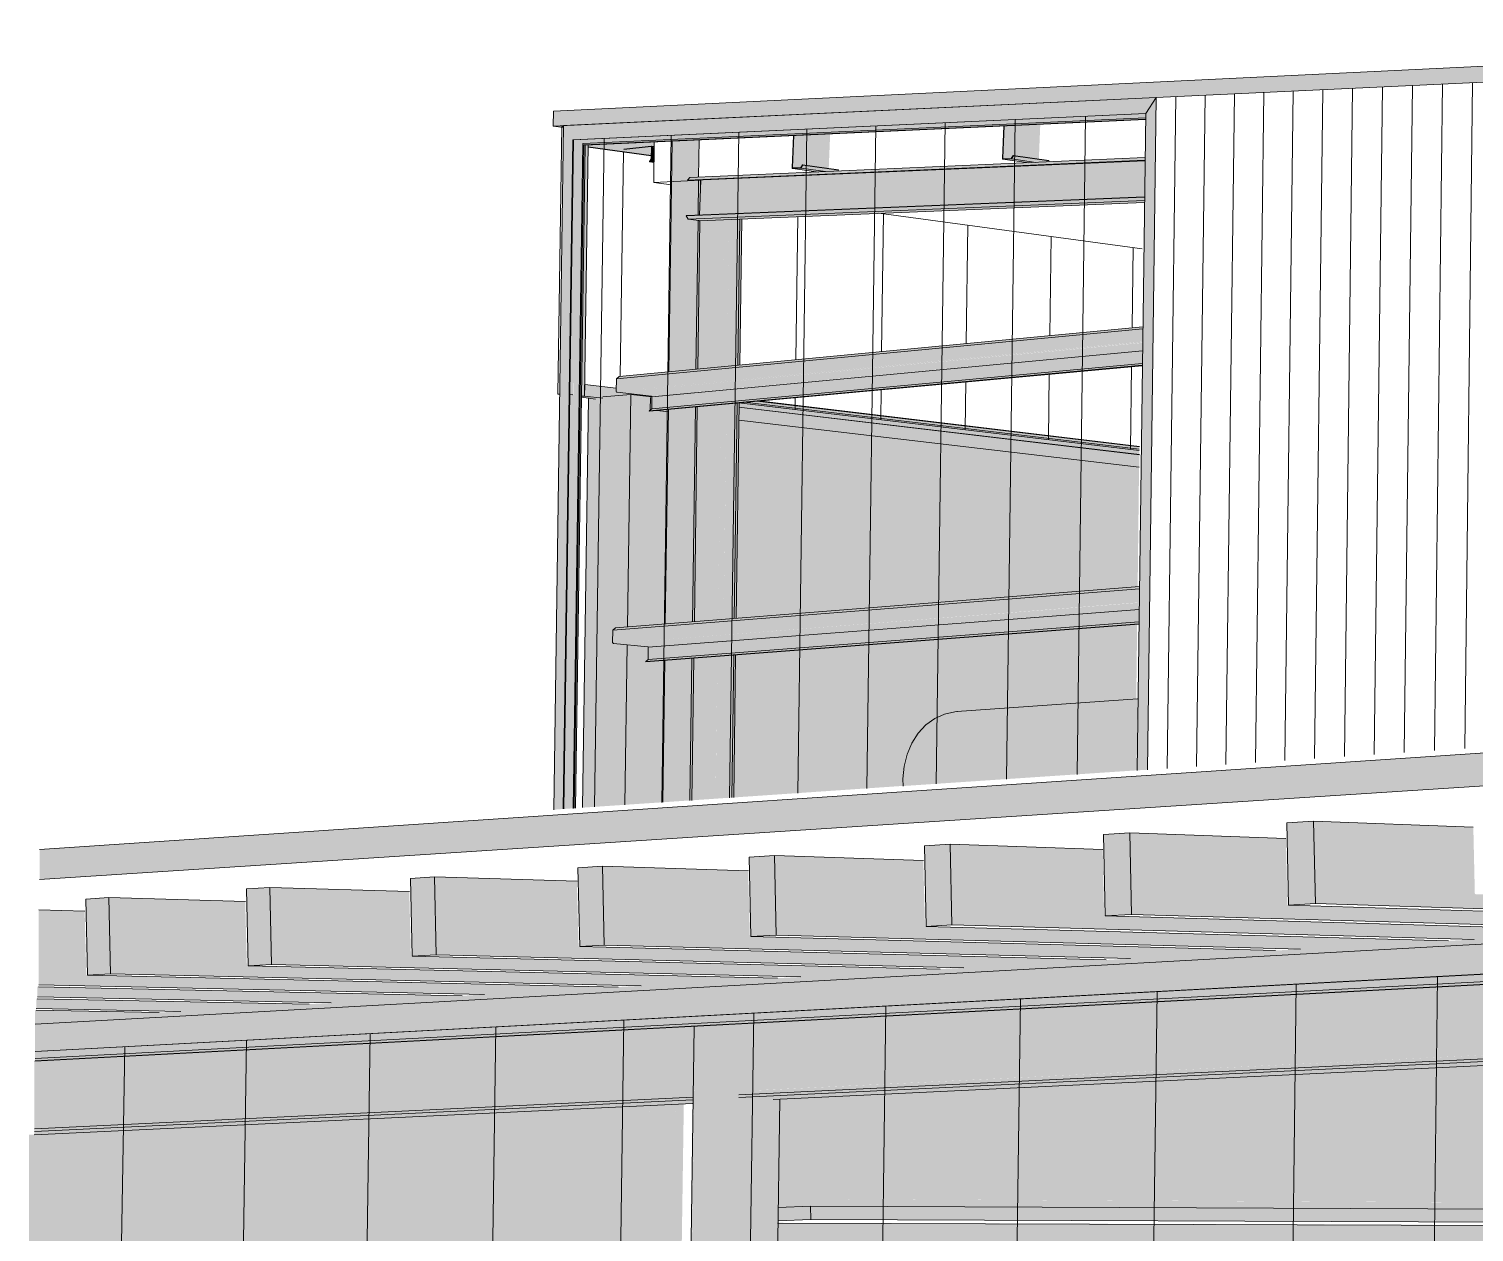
# Model space of a CAD drawing. Header units: inches. Extents: x 30764 to 92544, y -36095 to 66.
# Drawn here: x 30763.6376 to 30763.7797, y -164.9548 to -164.8364 of the extents above; entities that cross this region are included whole.
import ezdxf

# ---------------------------------------------------------------- set-up
doc = ezdxf.new("R2010")
doc.units = ezdxf.units.IN
doc.header["$MEASUREMENT"] = 0
for name, color, linetype, lineweight in [('A-CLNG', 13, 'Continuous', 13), ('A-GLAZ-CURT', 52, 'Continuous', 9), ('A-GLAZ-CWMG', 51, 'Continuous', 9), ('A-ROOF', 132, 'Continuous', 13), ('A-WALL', 113, 'Continuous', 13), ('A-WALL-PATT', 111, 'Continuous', 13), ('L-SITE-WALL', 31, 'Continuous', 13), ('M-HVAC-DUCT', 70, 'Continuous', 9), ('S-BEAM', 12, 'Continuous', 9), ('S-COLS', 52, 'Continuous', 9)]:
    doc.layers.add(name, color=color, linetype=linetype, lineweight=lineweight)

# ---------------------------------------------------------------- blocks, each defined once
blk = doc.blocks.new('FP_2-Entrance - Clinic')
at = {"layer": 'A-WALL-PATT', "lineweight": 9}
for p, q in [((30763.76993, -164.90781), (30763.77073, -164.84212)), ((30763.77288, -164.90762), (30763.77368, -164.84198)), ((30763.77585, -164.90742), (30763.77664, -164.84184)), ((30763.77882, -164.90722), (30763.7796, -164.8417)), ((30763.74956, -164.90919), (30763.75041, -164.84308)), ((30763.75244, -164.90899), (30763.75328, -164.84295)), ((30763.75533, -164.9088), (30763.75616, -164.84281)), ((30763.75823, -164.9086), (30763.75905, -164.84267)), ((30763.76114, -164.90841), (30763.76196, -164.84254)), ((30763.76406, -164.90821), (30763.76487, -164.8424)), ((30763.76699, -164.90801), (30763.7678, -164.84226))]:
    blk.add_line(p, q, dxfattribs=at)
blk = doc.blocks.new('FP_21-Entrance - Clinic')
at = {"layer": 'A-WALL-PATT', "lineweight": 9}
for p, q in [((30763.69575, -164.87061), (30763.69607, -164.8485)), ((30763.71302, -164.86896), (30763.71321, -164.85487)), ((30763.72146, -164.86815), (30763.72165, -164.8546)), ((30763.72979, -164.86735), (30763.72995, -164.85573)), ((30763.738, -164.86656), (30763.73813, -164.85684)), ((30763.7461, -164.86578), (30763.7462, -164.85794)), ((30763.73787, -164.87684), (30763.73795, -164.87036)), ((30763.74594, -164.8778), (30763.74605, -164.8696)), ((30763.72137, -164.87487), (30763.72141, -164.87191)), ((30763.72968, -164.87586), (30763.72974, -164.87113)), ((30763.71295, -164.87387), (30763.71296, -164.8727))]:
    blk.add_line(p, q, dxfattribs=at)
blk = doc.blocks.new('FP_22-Entrance - Clinic')
at = {"layer": 'A-WALL-PATT', "lineweight": 9}
for p, q in [((30763.71322, -164.91163), (30763.71412, -164.84627)), ((30763.71999, -164.91117), (30763.72088, -164.84596)), ((30763.72683, -164.91071), (30763.7277, -164.84564)), ((30763.73373, -164.91025), (30763.73459, -164.84532)), ((30763.74069, -164.90978), (30763.74153, -164.845)), ((30763.69323, -164.91297), (30763.69418, -164.84719)), ((30763.69984, -164.91253), (30763.70077, -164.84689)), ((30763.7065, -164.91208), (30763.70742, -164.84658))]:
    blk.add_line(p, q, dxfattribs=at)
blk = doc.blocks.new('FP_23-Entrance - Clinic')
at = {"layer": 'A-WALL-PATT', "lineweight": 9}
for p, q in [((30763.8178, -165.0776), (30763.81941, -164.92735)), ((30763.80307, -165.07704), (30763.80474, -164.92814)), ((30763.7744, -165.07597), (30763.77616, -164.92966)), ((30763.78861, -165.0765), (30763.79032, -164.92891)), ((30763.74671, -165.07493), (30763.74856, -164.93114)), ((30763.76044, -165.07545), (30763.76224, -164.93041)), ((30763.71997, -165.07393), (30763.72188, -164.93256)), ((30763.73323, -165.07443), (30763.73511, -164.93186)), ((30763.69411, -165.07296), (30763.6961, -164.93394)), ((30763.70693, -165.07344), (30763.70888, -164.93326)), ((30763.65689, -165.07157), (30763.65898, -164.93593)), ((30763.6691, -165.07203), (30763.67115, -164.93527)), ((30763.6815, -165.07249), (30763.68352, -164.93461)), ((30763.64489, -165.07112), (30763.647, -164.93657))]:
    blk.add_line(p, q, dxfattribs=at)

msp = doc.modelspace()

# ---------------------------------------------------------------- hatches: boundary and pattern name
at = {"layer": 'A-CLNG', "lineweight": 5}
h = msp.add_hatch(color=256, dxfattribs=at)
h.paths.add_polyline_path([(30763.63818, -164.93434), (30763.82829, -164.92383), (30763.82884, -164.92388), (30763.82884, -164.9238), (30763.82981, -164.92374), (30763.8298, -164.92317), (30763.81505, -164.92269), (30763.81503, -164.92406), (30763.81242, -164.92421), (30763.79721, -164.92375), (30763.7972, -164.92505), (30763.79464, -164.9252), (30763.77976, -164.92475), (30763.77974, -164.92602), (30763.77724, -164.92616), (30763.76268, -164.92575), (30763.76266, -164.92697), (30763.76021, -164.92711), (30763.74595, -164.92672), (30763.74593, -164.9279), (30763.74354, -164.92804), (30763.72957, -164.92767), (30763.72956, -164.92882), (30763.72947, -164.92882), (30763.72721, -164.92894), (30763.71353, -164.9286), (30763.71351, -164.92971), (30763.71121, -164.92983), (30763.69781, -164.92951), (30763.6978, -164.93058), (30763.69554, -164.9307), (30763.68241, -164.93041), (30763.6824, -164.93144), (30763.68019, -164.93156), (30763.66732, -164.93128), (30763.6673, -164.93227), (30763.66514, -164.93239), (30763.65252, -164.93213), (30763.65251, -164.9331), (30763.65038, -164.93321), (30763.63818, -164.93297), (30763.63818, -164.93418)], flags=0)
h.paths.add_polyline_path([(30763.83327, -164.92255), (30763.84353, -164.92197), (30763.83328, -164.92162), (30763.83327, -164.92247)], flags=0)
h.paths.add_polyline_path([(30763.8519, -164.9215), (30763.85639, -164.92125), (30763.85793, -164.92139), (30763.85793, -164.92074), (30763.85191, -164.92053), (30763.8519, -164.92125)], flags=0)
at = {"layer": 'A-GLAZ-CWMG', "lineweight": 5}
for points in [[(30763.6911, -164.84733), (30763.74744, -164.84473), (30763.74847, -164.84317), (30763.69018, -164.84593)], [(30763.7466, -164.90938), (30763.74762, -164.90932), (30763.74847, -164.84317), (30763.74744, -164.84473), (30763.74661, -164.90894)], [(30763.69225, -164.84782), (30763.74743, -164.84529), (30763.74743, -164.84474), (30763.69194, -164.84733), (30763.69194, -164.84734)], [(30763.6892, -164.91325), (30763.69014, -164.91318), (30763.6911, -164.84733), (30763.69018, -164.84593), (30763.68926, -164.90892)], [(30763.69215, -164.84784), (30763.74743, -164.8453), (30763.74743, -164.84516), (30763.69206, -164.84771)], [(30763.69014, -164.91318), (30763.6902, -164.91318), (30763.69115, -164.84734), (30763.6911, -164.84733), (30763.69021, -164.90892)], [(30763.6902, -164.91318), (30763.69131, -164.9131), (30763.69225, -164.84782), (30763.69192, -164.84731), (30763.69134, -164.84734), (30763.69115, -164.86056), (30763.69112, -164.87243), (30763.69093, -164.87241), (30763.69079, -164.87243), (30763.69026, -164.90892)], [(30763.69112, -164.91312), (30763.6912, -164.91311), (30763.69215, -164.84784), (30763.69206, -164.84771), (30763.69113, -164.91247)], [(30763.6912, -164.91311), (30763.69136, -164.9131), (30763.6923, -164.84786), (30763.69215, -164.84784), (30763.69126, -164.90892)], [(30763.69211, -164.87256), (30763.69247, -164.84785), (30763.69238, -164.84786), (30763.69202, -164.87255)], [(30763.69878, -164.84887), (30763.69877, -164.84877), (30763.69249, -164.84791), (30763.69251, -164.848), (30763.69878, -164.84887)], [(30763.69878, -164.84891), (30763.69878, -164.84888), (30763.69878, -164.84891)], [(30763.69333, -164.87284), (30763.69403, -164.87277), (30763.69214, -164.87257), (30763.69194, -164.87259), (30763.69194, -164.87267), (30763.69251, -164.87274)], [(30763.63817, -164.93773), (30763.82879, -164.92763), (30763.82883, -164.92411), (30763.82828, -164.92414), (30763.82829, -164.92686), (30763.82831, -164.92689), (30763.63817, -164.93705)], [(30763.63819, -164.93704), (30763.82821, -164.92688), (30763.82825, -164.92383), (30763.63819, -164.93434), (30763.63819, -164.93532)], [(30763.63817, -164.938), (30763.82879, -164.92794), (30763.82879, -164.9279), (30763.63818, -164.93796)], [(30763.63818, -164.93796), (30763.82879, -164.9279), (30763.8288, -164.92763), (30763.63818, -164.93773)]]:
    msp.add_hatch(color=256, dxfattribs=at).paths.add_polyline_path(points, flags=0)
h = msp.add_hatch(color=256, dxfattribs=at)
h.paths.add_polyline_path([(30763.69223, -164.87256), (30763.69259, -164.84784), (30763.6923, -164.84786), (30763.69194, -164.87252), (30763.69214, -164.87255)], flags=0)
h.paths.add_polyline_path([(30763.6911, -164.87242), (30763.69146, -164.84733), (30763.69115, -164.84734), (30763.69079, -164.87239), (30763.6911, -164.87242)], flags=0)
h = msp.add_hatch(color=256, dxfattribs=at)
h.paths.add_polyline_path([(30763.69878, -164.84888), (30763.69877, -164.84867), (30763.6961, -164.8483), (30763.6961, -164.84824), (30763.69884, -164.84795), (30763.69908, -164.84799), (30763.69909, -164.84754), (30763.69259, -164.84786), (30763.69259, -164.84802), (30763.69878, -164.84888)], flags=0)
h.paths.add_polyline_path([(30763.69883, -164.84801), (30763.6988, -164.84795), (30763.69877, -164.84794), (30763.6988, -164.848), (30763.69882, -164.84801)], flags=0)
h = msp.add_hatch(color=256, dxfattribs=at)
h.paths.add_polyline_path([(30763.74681, -164.87804), (30763.74679, -164.87795), (30763.70742, -164.87327), (30763.70742, -164.87336), (30763.74679, -164.87804)], flags=0)
h.paths.add_polyline_path([(30763.69534, -164.87193), (30763.69534, -164.87183), (30763.69215, -164.87145), (30763.69215, -164.87155), (30763.69534, -164.87193)], flags=0)
h = msp.add_hatch(color=256, dxfattribs=at)
h.paths.add_polyline_path([(30763.74681, -164.8783), (30763.74679, -164.8779), (30763.70742, -164.87322), (30763.70742, -164.87363), (30763.74679, -164.8783)], flags=0)
h.paths.add_polyline_path([(30763.69403, -164.87277), (30763.69403, -164.87264), (30763.69688, -164.8724), (30763.69885, -164.8726), (30763.69881, -164.87256), (30763.69538, -164.87214), (30763.69534, -164.87206), (30763.69534, -164.87178), (30763.69225, -164.87141), (30763.69225, -164.87256), (30763.69251, -164.87259)], flags=0)
at = {"layer": 'A-GLAZ-CWMG'}
msp.add_hatch(color=256, dxfattribs=at).paths.add_polyline_path([(30763.69108, -164.87243), (30763.69106, -164.87242), (30763.69106, -164.87242)], flags=0)
at = {"layer": 'A-ROOF', "lineweight": 5}
for points in [[(30763.68915, -164.84598), (30763.85685, -164.83805), (30763.85686, -164.83642), (30763.68917, -164.84451)], [(30763.63862, -164.92012), (30763.96134, -164.89918), (30763.96095, -164.89868), (30763.96046, -164.89767), (30763.96014, -164.8964), (30763.96005, -164.89568), (30763.9598, -164.89569), (30763.95973, -164.89567), (30763.63862, -164.91716)]]:
    msp.add_hatch(color=256, dxfattribs=at).paths.add_polyline_path(points, flags=0)
at = {"layer": 'A-ROOF'}
h = msp.add_hatch(color=256, dxfattribs=at)
h.paths.add_polyline_path([(30764.68797, -164.945), (30764.57314, -164.90769), (30764.57316, -164.90847), (30764.57335, -164.90847), (30764.57368, -164.90857), (30764.57369, -164.90919), (30764.57558, -164.90918), (30764.5759, -164.90929), (30764.57591, -164.9099), (30764.57778, -164.90989), (30764.57809, -164.91), (30764.5781, -164.9106), (30764.57994, -164.91059), (30764.58026, -164.91069), (30764.58026, -164.91129), (30764.58208, -164.91128), (30764.58239, -164.91138), (30764.5824, -164.91197), (30764.58419, -164.91196), (30764.5845, -164.91206), (30764.58451, -164.91264), (30764.58628, -164.91264), (30764.58658, -164.91273), (30764.58659, -164.9133), (30764.58834, -164.9133), (30764.58863, -164.9134), (30764.58864, -164.91396), (30764.59037, -164.91396), (30764.59066, -164.91405), (30764.59067, -164.91461), (30764.59237, -164.9146), (30764.59266, -164.9147), (30764.59267, -164.91525), (30764.59435, -164.91524), (30764.59464, -164.91534), (30764.59465, -164.91588), (30764.59631, -164.91587), (30764.59659, -164.91597), (30764.5966, -164.9165), (30764.59824, -164.9165), (30764.59852, -164.91659), (30764.59852, -164.91711), (30764.60014, -164.91711), (30764.60042, -164.9172), (30764.60043, -164.91772), (30764.60203, -164.91772), (30764.6023, -164.91781), (30764.60231, -164.91832), (30764.60389, -164.91832), (30764.60416, -164.91841), (30764.60416, -164.91891), (30764.60572, -164.91891), (30764.60599, -164.919), (30764.606, -164.9195), (30764.60754, -164.9195), (30764.6078, -164.91958), (30764.60781, -164.92008), (30764.60933, -164.92008), (30764.60959, -164.92016), (30764.6096, -164.92065), (30764.61111, -164.92065), (30764.61136, -164.92073), (30764.61137, -164.92121), (30764.61286, -164.92122), (30764.61311, -164.9213), (30764.61312, -164.92177), (30764.61459, -164.92177), (30764.61484, -164.92185), (30764.61484, -164.92232), (30764.6163, -164.92233), (30764.61654, -164.92241), (30764.61655, -164.92287), (30764.61799, -164.92287), (30764.61823, -164.92295), (30764.61824, -164.92341), (30764.61966, -164.92341), (30764.6199, -164.92349), (30764.6199, -164.92394), (30764.62131, -164.92394), (30764.62154, -164.92402), (30764.62155, -164.92447), (30764.62294, -164.92447), (30764.62317, -164.92455), (30764.62318, -164.92499), (30764.62455, -164.92499), (30764.62478, -164.92507), (30764.62479, -164.9255), (30764.62615, -164.92551), (30764.62638, -164.92558), (30764.62638, -164.92601), (30764.62772, -164.92601), (30764.62795, -164.92609), (30764.62796, -164.92651), (30764.62928, -164.92652), (30764.62951, -164.92659), (30764.62952, -164.92701), (30764.63083, -164.92702), (30764.63105, -164.92709), (30764.63105, -164.9275), (30764.63235, -164.92751), (30764.63257, -164.92758), (30764.63258, -164.92799), (30764.63386, -164.92799), (30764.63408, -164.92806), (30764.63408, -164.92847), (30764.63535, -164.92848), (30764.63556, -164.92854), (30764.63557, -164.92895), (30764.63682, -164.92895), (30764.63704, -164.92902), (30764.63704, -164.92942), (30764.63828, -164.92942), (30764.63849, -164.92949), (30764.6385, -164.92988), (30764.63973, -164.92989), (30764.63994, -164.92996), (30764.63994, -164.93034), (30764.64115, -164.93035), (30764.64136, -164.93042), (30764.64137, -164.9308), (30764.64257, -164.9308), (30764.64277, -164.93087), (30764.64278, -164.93125), (30764.64397, -164.93126), (30764.64417, -164.93132), (30764.64417, -164.9317), (30764.64535, -164.9317), (30764.64555, -164.93177), (30764.64555, -164.93214), (30764.64672, -164.93214), (30764.64691, -164.93221), (30764.64692, -164.93257), (30764.64807, -164.93258), (30764.64827, -164.93264), (30764.64827, -164.93301), (30764.64941, -164.93301), (30764.6496, -164.93308), (30764.64961, -164.93343), (30764.65074, -164.93344), (30764.65093, -164.9335), (30764.65093, -164.93386), (30764.65205, -164.93387), (30764.65224, -164.93393), (30764.65224, -164.93428), (30764.65335, -164.93428), (30764.65353, -164.93437), (30764.65354, -164.93469), (30764.65463, -164.9347), (30764.65482, -164.93476), (30764.65483, -164.9351), (30764.65591, -164.93511), (30764.65609, -164.93517), (30764.6561, -164.93551), (30764.65717, -164.93552), (30764.65735, -164.93558), (30764.65735, -164.93591), (30764.65841, -164.93592), (30764.65859, -164.93598), (30764.6586, -164.93631), (30764.65965, -164.93632), (30764.65983, -164.93638), (30764.65983, -164.9367), (30764.66094, -164.93674), (30764.66105, -164.93677), (30764.66105, -164.93709), (30764.66212, -164.93712), (30764.66226, -164.93716), (30764.66226, -164.93748), (30764.66329, -164.93749), (30764.66345, -164.93755), (30764.66346, -164.93786), (30764.66447, -164.93787), (30764.66464, -164.93793), (30764.66464, -164.93824), (30764.66564, -164.93825), (30764.66581, -164.93831), (30764.66582, -164.93862), (30764.6668, -164.93863), (30764.66697, -164.93868), (30764.66698, -164.93899), (30764.66796, -164.939), (30764.66812, -164.93905), (30764.66813, -164.93936), (30764.6691, -164.93937), (30764.66926, -164.93942), (30764.66927, -164.93972), (30764.67023, -164.93973), (30764.67039, -164.93979), (30764.6704, -164.94009), (30764.67135, -164.94009), (30764.67151, -164.94015), (30764.67152, -164.94044), (30764.67246, -164.94045), (30764.67262, -164.9405), (30764.67262, -164.9408), (30764.67356, -164.94081), (30764.67372, -164.94086), (30764.67372, -164.94115), (30764.67465, -164.94116), (30764.6748, -164.94121), (30764.67481, -164.9415), (30764.67572, -164.94151), (30764.67588, -164.94156), (30764.67588, -164.94184), (30764.67679, -164.94185), (30764.67695, -164.9419), (30764.67695, -164.94218), (30764.67785, -164.94219), (30764.678, -164.94224), (30764.67801, -164.94252), (30764.6789, -164.94253), (30764.67905, -164.94258), (30764.67906, -164.94286), (30764.67994, -164.94287), (30764.68009, -164.94291), (30764.68009, -164.94319), (30764.68097, -164.9432), (30764.68112, -164.94325), (30764.68112, -164.94352), (30764.68199, -164.94353), (30764.68213, -164.94358), (30764.68214, -164.94385), (30764.683, -164.94385), (30764.68314, -164.9439), (30764.68315, -164.94417), (30764.684, -164.94418), (30764.68414, -164.94422), (30764.68415, -164.94449), (30764.68499, -164.9445), (30764.68514, -164.94454), (30764.68514, -164.94481), (30764.68598, -164.94482), (30764.68612, -164.94486), (30764.68612, -164.94498), (30764.68695, -164.94499)], flags=0)
h.paths.add_polyline_path([(30763.69, -164.8461), (30763.69001, -164.846), (30763.69018, -164.84596), (30763.69018, -164.84593), (30763.68917, -164.84598), (30763.68995, -164.84609)], flags=0)
msp.add_hatch(color=256, dxfattribs=at).paths.add_polyline_path([(30763.69017, -164.84612), (30763.69018, -164.84598), (30763.69, -164.84603), (30763.69001, -164.8461), (30763.69014, -164.84611)], flags=0)
at = {"layer": 'A-WALL', "lineweight": 5, "transparency": 33554573}
h = msp.add_hatch(color=256, dxfattribs=at)
h.paths.add_polyline_path([(30763.69339, -164.8728), (30763.69391, -164.87275), (30763.69194, -164.87252), (30763.69194, -164.87263), (30763.69251, -164.87269)], flags=0)
h.paths.add_polyline_path([(30763.69079, -164.87242), (30763.69098, -164.8724), (30763.69079, -164.87238)], flags=0)
h.paths.add_polyline_path([(30763.68979, -164.87237), (30763.68979, -164.87234), (30763.68962, -164.87235)], flags=0)
at = {"layer": 'L-SITE-WALL', "lineweight": 5}
msp.add_hatch(color=256, dxfattribs=at).paths.add_polyline_path([(30763.69205, -164.91305), (30763.6962, -164.91277), (30763.69643, -164.89703), (30763.69503, -164.89688), (30763.69499, -164.89679), (30763.69501, -164.89558), (30763.69527, -164.89536), (30763.69645, -164.89526), (30763.69678, -164.87239), (30763.69392, -164.87265), (30763.69391, -164.87276), (30763.69388, -164.87275), (30763.69318, -164.87282), (30763.69263, -164.87277), (30763.69211, -164.90892)], flags=0)
h = msp.add_hatch(color=256, dxfattribs=at)
h.paths.add_polyline_path([(30763.6962, -164.91277), (30763.69992, -164.91252), (30763.70012, -164.89857), (30763.69828, -164.89871), (30763.69825, -164.89867), (30763.69849, -164.89846), (30763.69849, -164.89724), (30763.69847, -164.89723), (30763.69643, -164.89703), (30763.69626, -164.90892)], flags=0)
h.paths.add_polyline_path([(30763.70689, -164.91205), (30763.72354, -164.91091), (30763.7235, -164.9102), (30763.72362, -164.90891), (30763.7239, -164.90778), (30763.72437, -164.90669), (30763.72499, -164.90572), (30763.72575, -164.9049), (30763.72663, -164.90427), (30763.72759, -164.90383), (30763.72861, -164.90361), (30763.74651, -164.90231), (30763.7466, -164.89498), (30763.70708, -164.89803), (30763.70708, -164.89871)], flags=0)
h.paths.add_polyline_path([(30763.69645, -164.89526), (30763.70017, -164.89497), (30763.70047, -164.87387), (30763.69863, -164.87404), (30763.6986, -164.874), (30763.69884, -164.87379), (30763.69884, -164.87263), (30763.69678, -164.87239), (30763.69647, -164.89434)], flags=0)
h.paths.add_polyline_path([(30763.70714, -164.89441), (30763.74665, -164.89127), (30763.7468, -164.87832), (30763.70743, -164.87365), (30763.70727, -164.88512)], flags=0)
at = {"layer": 'M-HVAC-DUCT', "lineweight": 5}
for points in [[(30763.72356, -164.91021), (30763.74656, -164.90865), (30763.74662, -164.90233), (30763.72867, -164.90362), (30763.72765, -164.90384), (30763.72668, -164.90428), (30763.72581, -164.90491), (30763.72504, -164.90573), (30763.72442, -164.90669), (30763.72396, -164.90779), (30763.72367, -164.90897)], [(30763.7236, -164.91092), (30763.74655, -164.90938), (30763.74656, -164.90865), (30763.72356, -164.91021)]]:
    msp.add_hatch(color=256, dxfattribs=at).paths.add_polyline_path(points, flags=0)
at = {"layer": 'S-BEAM', "lineweight": 5}
h = msp.add_hatch(color=256, dxfattribs=at)
h.paths.add_polyline_path([(30763.73341, -164.84925), (30763.73424, -164.84922), (30763.73442, -164.84891), (30763.73439, -164.84887), (30763.73422, -164.84916), (30763.73341, -164.84919)], flags=0)
h.paths.add_polyline_path([(30763.73335, -164.84916), (30763.73339, -164.84915), (30763.73351, -164.84596), (30763.73348, -164.84599), (30763.73345, -164.84666)], flags=0)
for points in [[(30763.7368, -164.84921), (30763.73693, -164.84921), (30763.73707, -164.8458), (30763.73352, -164.84599), (30763.73341, -164.84916), (30763.73361, -164.84919), (30763.73423, -164.84913), (30763.73441, -164.84887), (30763.73675, -164.84921)], [(30763.71611, -164.85012), (30763.71626, -164.85012), (30763.7164, -164.84675), (30763.71283, -164.84691), (30763.71273, -164.85007), (30763.71292, -164.85009), (30763.71353, -164.85004), (30763.7137, -164.84979), (30763.71608, -164.85012)], [(30763.69879, -164.8487), (30763.69882, -164.84804), (30763.69884, -164.84804), (30763.69861, -164.84802), (30763.69598, -164.84831), (30763.69878, -164.8487)], [(30763.69907, -164.84957), (30763.69907, -164.84928), (30763.69882, -164.84924), (30763.69863, -164.84951), (30763.69904, -164.84957)], [(30763.69909, -164.84807), (30763.69909, -164.84799), (30763.69881, -164.84796), (30763.69884, -164.84804), (30763.69904, -164.84806)], [(30763.69907, -164.84928), (30763.69909, -164.84807), (30763.69884, -164.84804), (30763.69882, -164.84924), (30763.69904, -164.84927)], [(30763.70238, -164.8513), (30763.74736, -164.84935), (30763.74736, -164.84909), (30763.70261, -164.85104), (30763.7025, -164.85116)], [(30763.73341, -164.84919), (30763.73355, -164.84918), (30763.73339, -164.84917), (30763.73341, -164.84919)], [(30763.73581, -164.84959), (30763.73664, -164.84956), (30763.73424, -164.84922), (30763.73341, -164.84925)], [(30763.73664, -164.84956), (30763.73789, -164.8495), (30763.73795, -164.84941), (30763.73442, -164.84891), (30763.73424, -164.84922), (30763.73628, -164.84951)], [(30763.70241, -164.85135), (30763.74736, -164.8494), (30763.74736, -164.84935), (30763.70238, -164.8513)], [(30763.70354, -164.85474), (30763.74731, -164.85294), (30763.74736, -164.8494), (30763.70368, -164.8513), (30763.70368, -164.85134)], [(30763.71272, -164.8501), (30763.71286, -164.85008), (30763.71271, -164.8501), (30763.71272, -164.8501)], [(30763.71514, -164.85049), (30763.71594, -164.85046), (30763.71353, -164.85012), (30763.71272, -164.85016), (30763.71439, -164.85039)], [(30763.71594, -164.85046), (30763.71719, -164.8504), (30763.71725, -164.85031), (30763.71371, -164.84982), (30763.71353, -164.85012), (30763.71543, -164.85039)], [(30763.71725, -164.85031), (30763.71722, -164.85028), (30763.71689, -164.85026)], [(30763.73795, -164.84941), (30763.73792, -164.84937), (30763.73759, -164.84936)], [(30763.70244, -164.85514), (30763.74731, -164.85331), (30763.74732, -164.85297), (30763.70223, -164.85482)], [(30763.70348, -164.85528), (30763.7473, -164.8535), (30763.74731, -164.85331), (30763.70244, -164.85515)], [(30763.69535, -164.87206), (30763.74714, -164.86719), (30763.74713, -164.86594), (30763.69537, -164.87085)], [(30763.69537, -164.87085), (30763.74716, -164.86594), (30763.74713, -164.86575), (30763.69563, -164.87063)], [(30763.69543, -164.87217), (30763.74714, -164.86729), (30763.74713, -164.8672), (30763.69535, -164.87206), (30763.69539, -164.87215)], [(30763.69882, -164.87257), (30763.74712, -164.86806), (30763.74713, -164.86731), (30763.69543, -164.87217), (30763.69729, -164.87239)], [(30763.69884, -164.87379), (30763.7471, -164.86933), (30763.74712, -164.8681), (30763.69886, -164.87261), (30763.69886, -164.87286)], [(30763.6986, -164.874), (30763.7471, -164.86951), (30763.7471, -164.86933), (30763.69884, -164.87379)], [(30763.69863, -164.87404), (30763.7471, -164.86956), (30763.7471, -164.86951), (30763.6986, -164.874)], [(30763.69865, -164.87261), (30763.69865, -164.87259), (30763.69859, -164.8726)], [(30763.74681, -164.8779), (30763.74679, -164.87778), (30763.70797, -164.87316), (30763.70743, -164.87322), (30763.74679, -164.8779)], [(30763.74681, -164.87779), (30763.74679, -164.87753), (30763.70921, -164.87305), (30763.70797, -164.87316), (30763.74679, -164.87778)], [(30763.74682, -164.87753), (30763.74679, -164.87749), (30763.70939, -164.87303), (30763.70921, -164.87305), (30763.74679, -164.87753)], [(30763.695, -164.89679), (30763.74681, -164.89276), (30763.74683, -164.89151), (30763.69501, -164.89558), (30763.69501, -164.89581)], [(30763.69501, -164.89558), (30763.74683, -164.89151), (30763.74683, -164.8913), (30763.69527, -164.89536)], [(30763.69508, -164.8969), (30763.74681, -164.89286), (30763.74681, -164.89276), (30763.695, -164.89679), (30763.69504, -164.89688)], [(30763.69847, -164.89723), (30763.74679, -164.8935), (30763.74681, -164.89288), (30763.69508, -164.8969), (30763.69825, -164.89721)], [(30763.69849, -164.89846), (30763.74677, -164.89476), (30763.74679, -164.89354), (30763.69851, -164.89727)], [(30763.69825, -164.89867), (30763.74677, -164.89496), (30763.74677, -164.89476), (30763.69849, -164.89846)], [(30763.69828, -164.89871), (30763.74677, -164.89501), (30763.74677, -164.89496), (30763.69825, -164.89867)], [(30763.81503, -164.92406), (30763.81505, -164.92269), (30763.77982, -164.92156), (30763.77967, -164.91498), (30763.76396, -164.91439), (30763.76414, -164.92249), (30763.81437, -164.92404)], [(30763.7972, -164.92505), (30763.79721, -164.92373), (30763.76138, -164.92264), (30763.76123, -164.91609), (30763.74588, -164.91553), (30763.74605, -164.92355), (30763.79653, -164.92504)], [(30763.77974, -164.92602), (30763.77976, -164.92475), (30763.74335, -164.92369), (30763.74321, -164.91718), (30763.7282, -164.91665), (30763.72838, -164.92458), (30763.77908, -164.92601)], [(30763.74593, -164.9279), (30763.74595, -164.92672), (30763.7085, -164.92572), (30763.70833, -164.91928), (30763.69401, -164.91882), (30763.69418, -164.92658), (30763.74551, -164.92789)], [(30763.76266, -164.92697), (30763.76268, -164.92575), (30763.72573, -164.92472), (30763.72556, -164.91824), (30763.71092, -164.91775), (30763.71109, -164.92559), (30763.76199, -164.92696)], [(30763.72956, -164.92881), (30763.72957, -164.92767), (30763.69165, -164.92671), (30763.69148, -164.9203), (30763.67747, -164.91987), (30763.67764, -164.92754), (30763.72783, -164.92877)], [(30763.71351, -164.92971), (30763.71353, -164.9286), (30763.67516, -164.92767), (30763.67499, -164.9213), (30763.66128, -164.9209), (30763.66145, -164.92848), (30763.71284, -164.92969)], [(30763.6824, -164.93144), (30763.68241, -164.93041), (30763.64322, -164.92953), (30763.64306, -164.92324), (30763.63854, -164.92312), (30763.63854, -164.9305), (30763.68172, -164.93142)], [(30763.6978, -164.93058), (30763.69781, -164.92951), (30763.65902, -164.92861), (30763.65885, -164.92228), (30763.64544, -164.9219), (30763.64561, -164.92941), (30763.69712, -164.93056)], [(30763.6673, -164.93227), (30763.66732, -164.93128), (30763.63841, -164.93066), (30763.63841, -164.93168), (30763.66662, -164.93226)], [(30763.65251, -164.9331), (30763.65252, -164.93213), (30763.63829, -164.93184), (30763.63829, -164.93282), (30763.65182, -164.93308)], [(30763.82782, -164.95214), (30763.82799, -164.93623), (30763.82576, -164.93618), (30763.71142, -164.94175), (30763.71128, -164.95154), (30763.82765, -164.95213)], [(30763.70199, -164.94296), (30763.702, -164.94221), (30763.69972, -164.94222), (30763.68801, -164.94278), (30763.70047, -164.94294)], [(30763.82782, -164.95277), (30763.82782, -164.95214), (30763.71128, -164.95154), (30763.7113, -164.95239), (30763.71448, -164.95225), (30763.82765, -164.95277)], [(30763.71126, -164.95372), (30763.71451, -164.95359), (30763.71448, -164.95225), (30763.71127, -164.95239), (30763.71127, -164.95283)], [(30763.82782, -164.95398), (30763.82783, -164.95277), (30763.71448, -164.95225), (30763.71451, -164.95359), (30763.82767, -164.95398)]]:
    msp.add_hatch(color=256, dxfattribs=at).paths.add_polyline_path(points, flags=0)
h = msp.add_hatch(color=256, dxfattribs=at)
h.paths.add_polyline_path([(30763.71272, -164.85016), (30763.71353, -164.85012), (30763.71371, -164.84982), (30763.71368, -164.84978), (30763.71351, -164.85007), (30763.71272, -164.8501)], flags=0)
h.paths.add_polyline_path([(30763.71266, -164.85006), (30763.7127, -164.85006), (30763.71282, -164.84691), (30763.71279, -164.84692), (30763.71267, -164.84993)], flags=0)
h = msp.add_hatch(color=256, dxfattribs=at)
h.paths.add_polyline_path([(30763.69863, -164.84951), (30763.69882, -164.84924), (30763.69884, -164.84804), (30763.69881, -164.84804), (30763.69879, -164.84922), (30763.69861, -164.84947)], flags=0)
h.paths.add_polyline_path([(30763.69598, -164.84831), (30763.69878, -164.848), (30763.69878, -164.84795), (30763.69598, -164.84825), (30763.69598, -164.8483)], flags=0)
h = msp.add_hatch(color=256, dxfattribs=at)
h.paths.add_polyline_path([(30763.69886, -164.87261), (30763.7005, -164.87244), (30763.7005, -164.87241), (30763.69885, -164.87259)], flags=0)
h.paths.add_polyline_path([(30763.70316, -164.87221), (30763.74712, -164.86808), (30763.74712, -164.86806), (30763.70316, -164.87219)], flags=0)
h = msp.add_hatch(color=256, dxfattribs=at)
h.paths.add_polyline_path([(30763.74682, -164.87838), (30763.7468, -164.8783), (30763.70743, -164.87364), (30763.70743, -164.87371), (30763.7468, -164.87838)], flags=0)
h.paths.add_polyline_path([(30763.69886, -164.8727), (30763.69884, -164.87261), (30763.69868, -164.8726), (30763.69871, -164.87268), (30763.69884, -164.8727)], flags=0)
h = msp.add_hatch(color=256, dxfattribs=at)
h.paths.add_polyline_path([(30763.7468, -164.87954), (30763.7468, -164.87838), (30763.70743, -164.87371), (30763.70741, -164.87491), (30763.7468, -164.87954)], flags=0)
h.paths.add_polyline_path([(30763.70047, -164.8741), (30763.70047, -164.87387), (30763.69938, -164.87397), (30763.69998, -164.87404)], flags=0)
h.paths.add_polyline_path([(30763.69872, -164.87389), (30763.69884, -164.87379), (30763.69884, -164.8727), (30763.69871, -164.87268), (30763.6987, -164.87389)], flags=0)
h = msp.add_hatch(color=256, dxfattribs=at)
h.paths.add_polyline_path([(30763.69851, -164.89727), (30763.70015, -164.89713), (30763.70015, -164.8971), (30763.6985, -164.89725)], flags=0)
h.paths.add_polyline_path([(30763.70281, -164.89694), (30763.74679, -164.89352), (30763.74679, -164.8935), (30763.70281, -164.89692)], flags=0)
at = {"layer": 'S-BEAM'}
for points in [[(30763.76149, -164.92265), (30763.76414, -164.92249), (30763.76396, -164.91439), (30763.76131, -164.91456), (30763.76148, -164.92235)], [(30763.74346, -164.9237), (30763.74605, -164.92355), (30763.74588, -164.91553), (30763.74329, -164.9157), (30763.74343, -164.92234)], [(30763.72584, -164.92473), (30763.72838, -164.92458), (30763.7282, -164.91665), (30763.72567, -164.91682), (30763.72579, -164.92234)], [(30763.69176, -164.92672), (30763.69418, -164.92658), (30763.69401, -164.91882), (30763.69159, -164.91898), (30763.69166, -164.92233)], [(30763.70861, -164.92573), (30763.71109, -164.92559), (30763.71092, -164.91775), (30763.70844, -164.91791), (30763.70854, -164.92233)], [(30763.67527, -164.92768), (30763.67764, -164.92754), (30763.67747, -164.91987), (30763.6751, -164.92002), (30763.67515, -164.92232)], [(30763.65913, -164.92862), (30763.66145, -164.92848), (30763.66128, -164.9209), (30763.65897, -164.92105), (30763.65899, -164.92231)], [(30763.64333, -164.92954), (30763.64561, -164.92941), (30763.64544, -164.9219), (30763.64317, -164.92205), (30763.64318, -164.92231)]]:
    msp.add_hatch(color=256, dxfattribs=at).paths.add_polyline_path(points, flags=0)
at = {"layer": 'S-BEAM', "lineweight": 5}
h = msp.add_hatch(color=256, dxfattribs=at)
h.paths.add_polyline_path([(30763.6381, -164.94431), (30763.7029, -164.94117), (30763.70299, -164.93457), (30763.6381, -164.93799), (30763.6381, -164.94304)], flags=0)
h.paths.add_polyline_path([(30763.70902, -164.94087), (30763.82866, -164.93507), (30763.82873, -164.92793), (30763.70911, -164.93424), (30763.70904, -164.93961)], flags=0)
h = msp.add_hatch(color=256, dxfattribs=at)
h.paths.add_polyline_path([(30763.63809, -164.94526), (30763.70287, -164.94216), (30763.7029, -164.94179), (30763.63811, -164.94491), (30763.6381, -164.9451)], flags=0)
h.paths.add_polyline_path([(30763.71079, -164.94178), (30763.82864, -164.93614), (30763.82866, -164.93574), (30763.70741, -164.94157), (30763.70959, -164.94171)], flags=0)
h = msp.add_hatch(color=256, dxfattribs=at)
h.paths.add_polyline_path([(30763.6381, -164.94465), (30763.70289, -164.94152), (30763.7029, -164.94117), (30763.6381, -164.94431), (30763.6381, -164.94464)], flags=0)
h.paths.add_polyline_path([(30763.70888, -164.94124), (30763.82866, -164.93545), (30763.82866, -164.93507), (30763.70902, -164.94088), (30763.70896, -164.94112), (30763.70893, -164.94118)], flags=0)
h = msp.add_hatch(color=256, dxfattribs=at)
h.paths.add_polyline_path([(30763.63811, -164.94491), (30763.7029, -164.94179), (30763.70291, -164.94153), (30763.63811, -164.94465)], flags=0)
h.paths.add_polyline_path([(30763.70741, -164.94157), (30763.82866, -164.93574), (30763.82866, -164.93545), (30763.70742, -164.94131)], flags=0)
h = msp.add_hatch(color=256, dxfattribs=at)
h.paths.add_polyline_path([(30763.82716, -164.95743), (30763.82719, -164.95426), (30763.71036, -164.9539), (30763.71031, -164.95741), (30763.82704, -164.95743)], flags=0)
h.paths.add_polyline_path([(30763.70178, -164.95741), (30763.70199, -164.94296), (30763.68801, -164.94278), (30763.63757, -164.94524), (30763.63758, -164.95739), (30763.70047, -164.95741)], flags=0)
at = {"layer": 'S-COLS', "lineweight": 5}
h = msp.add_hatch(color=256, dxfattribs=at)
h.paths.add_polyline_path([(30763.69993, -164.91252), (30763.70259, -164.91234), (30763.70279, -164.89837), (30763.70013, -164.89857), (30763.69998, -164.90892)], flags=0)
h.paths.add_polyline_path([(30763.70013, -164.89833), (30763.7028, -164.89813), (30763.70278, -164.8969), (30763.70015, -164.8971), (30763.70015, -164.89723)], flags=0)
h.paths.add_polyline_path([(30763.70018, -164.89497), (30763.70284, -164.89476), (30763.70314, -164.87363), (30763.70048, -164.87387), (30763.70023, -164.89113)], flags=0)
h.paths.add_polyline_path([(30763.70048, -164.87364), (30763.70314, -164.8734), (30763.70313, -164.87217), (30763.7005, -164.87241), (30763.70049, -164.87286)], flags=0)
h.paths.add_polyline_path([(30763.70053, -164.87016), (30763.70319, -164.86991), (30763.7034, -164.85527), (30763.70243, -164.85514), (30763.70223, -164.85482), (30763.70227, -164.85479), (30763.70341, -164.85474), (30763.70346, -164.8513), (30763.70241, -164.85134), (30763.70237, -164.8513), (30763.70262, -164.85104), (30763.70346, -164.851), (30763.70351, -164.84734), (30763.70085, -164.84746), (30763.70054, -164.86959)], flags=0)
h = msp.add_hatch(color=256, dxfattribs=at)
h.paths.add_polyline_path([(30763.70259, -164.91234), (30763.70279, -164.91233), (30763.70298, -164.89835), (30763.70279, -164.89837), (30763.70264, -164.90892)], flags=0)
h.paths.add_polyline_path([(30763.70284, -164.89476), (30763.70304, -164.89474), (30763.70333, -164.87361), (30763.70314, -164.87363), (30763.70288, -164.89216)], flags=0)
h.paths.add_polyline_path([(30763.70319, -164.86991), (30763.70339, -164.86989), (30763.70359, -164.85528), (30763.7034, -164.85528), (30763.7032, -164.86959)], flags=0)
h.paths.add_polyline_path([(30763.70341, -164.85474), (30763.70354, -164.85474), (30763.70365, -164.85136), (30763.70346, -164.85134), (30763.70345, -164.85153)], flags=0)
h = msp.add_hatch(color=256, dxfattribs=at)
h.paths.add_polyline_path([(30763.70278, -164.91233), (30763.70512, -164.91217), (30763.70532, -164.89817), (30763.70298, -164.89835), (30763.70283, -164.90892)], flags=0)
h.paths.add_polyline_path([(30763.70303, -164.89474), (30763.70537, -164.89456), (30763.70567, -164.87339), (30763.70333, -164.87361), (30763.70308, -164.89099)], flags=0)
h.paths.add_polyline_path([(30763.70338, -164.86989), (30763.70572, -164.86966), (30763.70593, -164.85518), (30763.70359, -164.85528), (30763.70339, -164.86959)], flags=0)
h = msp.add_hatch(color=256, dxfattribs=at)
h.paths.add_polyline_path([(30763.70512, -164.91217), (30763.70566, -164.91213), (30763.70586, -164.89813), (30763.70532, -164.89817), (30763.70517, -164.90892)], flags=0)
h.paths.add_polyline_path([(30763.70537, -164.89456), (30763.70591, -164.89451), (30763.70621, -164.87334), (30763.70567, -164.87339), (30763.70545, -164.88896)], flags=0)
h.paths.add_polyline_path([(30763.70572, -164.86966), (30763.70626, -164.86959), (30763.70646, -164.85516), (30763.70593, -164.85521), (30763.70572, -164.86959)], flags=0)
h = msp.add_hatch(color=256, dxfattribs=at)
h.paths.add_polyline_path([(30763.70566, -164.91213), (30763.70671, -164.91206), (30763.70691, -164.89805), (30763.70586, -164.89813), (30763.70585, -164.89871)], flags=0)
h.paths.add_polyline_path([(30763.70591, -164.89451), (30763.70696, -164.89443), (30763.70726, -164.87324), (30763.70621, -164.87334), (30763.70603, -164.8862)], flags=0)
h.paths.add_polyline_path([(30763.70626, -164.86961), (30763.70731, -164.86951), (30763.70751, -164.85512), (30763.70646, -164.85519), (30763.70626, -164.86959)], flags=0)
h = msp.add_hatch(color=256, dxfattribs=at)
h.paths.add_polyline_path([(30763.70671, -164.91206), (30763.70691, -164.91205), (30763.7071, -164.89803), (30763.70691, -164.89805), (30763.70682, -164.90483)], flags=0)
h.paths.add_polyline_path([(30763.70696, -164.89443), (30763.70715, -164.89442), (30763.70745, -164.87322), (30763.70726, -164.87324), (30763.70704, -164.88859)], flags=0)
h.paths.add_polyline_path([(30763.70731, -164.86951), (30763.7075, -164.8695), (30763.7077, -164.85511), (30763.70751, -164.85514), (30763.70739, -164.86396)], flags=0)
h = msp.add_hatch(color=256, dxfattribs=at)
h.paths.add_polyline_path([(30763.70443, -165.07241), (30763.70504, -165.02904), (30763.70177, -165.02901), (30763.70116, -165.07229)], flags=0)
h.paths.add_polyline_path([(30763.70508, -165.02591), (30763.70571, -164.98119), (30763.70245, -164.98126), (30763.70182, -165.02589), (30763.70361, -165.0259)], flags=0)
h.paths.add_polyline_path([(30763.70249, -164.97792), (30763.70576, -164.97784), (30763.70636, -164.93439), (30763.70311, -164.93456), (30763.7025, -164.97774)], flags=0)
h = msp.add_hatch(color=256, dxfattribs=at)
h.paths.add_polyline_path([(30763.70513, -165.07244), (30763.70574, -165.02905), (30763.70504, -165.02904), (30763.70443, -165.07241), (30763.70513, -165.07244)], flags=0)
h.paths.add_polyline_path([(30763.70578, -165.02591), (30763.70641, -164.98117), (30763.70571, -164.98119), (30763.70508, -165.02591), (30763.7057, -165.02591)], flags=0)
h.paths.add_polyline_path([(30763.70576, -164.97784), (30763.70645, -164.97782), (30763.70706, -164.93435), (30763.70636, -164.93439), (30763.70576, -164.97774)], flags=0)
h = msp.add_hatch(color=256, dxfattribs=at)
h.paths.add_polyline_path([(30763.70943, -165.07261), (30763.71003, -165.02909), (30763.70574, -165.02905), (30763.70513, -165.07244), (30763.70796, -165.07255)], flags=0)
h.paths.add_polyline_path([(30763.71007, -165.02594), (30763.7107, -164.98107), (30763.70641, -164.98117), (30763.70578, -165.02591), (30763.70796, -165.02593)], flags=0)
h.paths.add_polyline_path([(30763.70645, -164.97782), (30763.71074, -164.97772), (30763.71124, -164.94176), (30763.71079, -164.94178), (30763.70741, -164.94157), (30763.70742, -164.94131), (30763.70888, -164.94124), (30763.70902, -164.94105), (30763.70911, -164.93424), (30763.70706, -164.93435), (30763.70645, -164.97774)], flags=0)
h = msp.add_hatch(color=256, dxfattribs=at)
h.paths.add_polyline_path([(30763.70116, -165.07229), (30763.70175, -165.02901), (30763.70168, -165.02901), (30763.70107, -165.07229), (30763.70116, -165.07229)], flags=0)
h.paths.add_polyline_path([(30763.70182, -165.02589), (30763.70245, -164.98126), (30763.70235, -164.98126), (30763.70172, -165.02588), (30763.70179, -165.02589)], flags=0)
h.paths.add_polyline_path([(30763.7024, -164.97792), (30763.70249, -164.97792), (30763.70311, -164.93456), (30763.70301, -164.93457), (30763.7024, -164.97774)], flags=0)
h = msp.add_hatch(color=256, dxfattribs=at)
h.paths.add_polyline_path([(30763.70962, -165.07261), (30763.71021, -165.02909), (30763.71003, -165.02909), (30763.70943, -165.07261), (30763.70962, -165.07261)], flags=0)
h.paths.add_polyline_path([(30763.71026, -165.02595), (30763.71086, -164.98107), (30763.7107, -164.98107), (30763.71007, -165.02594), (30763.71025, -165.02595)], flags=0)
h.paths.add_polyline_path([(30763.71074, -164.97772), (30763.71093, -164.97771), (30763.7114, -164.94175), (30763.71124, -164.94176), (30763.71078, -164.97483)], flags=0)

# ---------------------------------------------------------------- linework, layer by layer
at = {"layer": 'A-CLNG'}
for p, q in [((30763.69904, -164.85153), (30763.6991, -164.84754)), ((30763.70368, -164.85132), (30763.69904, -164.85153)), ((30763.69904, -164.85153), (30763.70079, -164.85176)), ((30763.72119, -164.85454), (30763.74708, -164.85806))]:
    msp.add_line(p, q, dxfattribs=at)
at = {"layer": 'A-GLAZ-CWMG'}
for p, q in [((30763.74847, -164.84317), (30763.69018, -164.84593)), ((30763.74847, -164.84317), (30763.74744, -164.84473)), ((30763.74744, -164.84473), (30763.74847, -164.84317)), ((30763.74762, -164.90932), (30763.74847, -164.84317)), ((30763.74744, -164.84473), (30763.6911, -164.84733)), ((30763.74744, -164.84474), (30763.69115, -164.84734)), ((30763.7466, -164.90938), (30763.74744, -164.84473)), ((30763.69018, -164.84593), (30763.6892, -164.91325)), ((30763.74743, -164.84516), (30763.69206, -164.84771)), ((30763.74743, -164.8453), (30763.69215, -164.84784)), ((30763.74743, -164.84533), (30763.6923, -164.84786)), ((30763.6911, -164.84733), (30763.69014, -164.91318)), ((30763.69115, -164.84734), (30763.6902, -164.91318)), ((30763.69115, -164.84734), (30763.6911, -164.84733)), ((30763.6911, -164.84733), (30763.69115, -164.84734)), ((30763.69206, -164.84771), (30763.69112, -164.91312)), ((30763.69215, -164.84784), (30763.6912, -164.91311)), ((30763.6923, -164.84786), (30763.69136, -164.9131)), ((30763.6923, -164.84786), (30763.69215, -164.84784)), ((30763.69215, -164.84784), (30763.6923, -164.84786)), ((30763.69259, -164.84784), (30763.69223, -164.87255)), ((30763.69259, -164.84802), (30763.69259, -164.84784)), ((30763.69878, -164.84888), (30763.69259, -164.84802)), ((30763.69878, -164.84891), (30763.69259, -164.84805)), ((30763.69223, -164.87255), (30763.69225, -164.87141)), ((30763.69225, -164.87141), (30763.69534, -164.87178)), ((30763.6911, -164.87242), (30763.69079, -164.87239)), ((30763.69223, -164.87256), (30763.69194, -164.87252)), ((30763.692, -164.87255), (30763.69194, -164.87255)), ((30763.69194, -164.87259), (30763.69211, -164.87257)), ((30763.69194, -164.87267), (30763.69333, -164.87284)), ((30763.69202, -164.87255), (30763.692, -164.87256)), ((30763.69211, -164.87256), (30763.69202, -164.87255)), ((30763.69218, -164.87256), (30763.69211, -164.87256)), ((30763.69218, -164.87256), (30763.69223, -164.87256)), ((30763.69218, -164.87256), (30763.69223, -164.87256)), ((30763.69403, -164.87277), (30763.69223, -164.87256)), ((30763.70743, -164.87322), (30763.74681, -164.8779)), ((30763.63819, -164.93434), (30763.82825, -164.92383)), ((30763.63819, -164.93704), (30763.82821, -164.92688)), ((30763.63819, -164.93705), (30763.82832, -164.92689)), ((30763.63817, -164.938), (30763.82879, -164.92794)), ((30763.63818, -164.93773), (30763.8288, -164.92763)), ((30763.63818, -164.93796), (30763.82879, -164.9279))]:
    msp.add_line(p, q, dxfattribs=at)
at = {"layer": 'A-ROOF'}
for p, q in [((30763.68917, -164.84451), (30763.85686, -164.83642)), ((30763.74847, -164.84317), (30763.68915, -164.84598)), ((30763.68915, -164.84598), (30763.68917, -164.84451)), ((30763.68915, -164.84598), (30763.69017, -164.84612)), ((30763.63862, -164.91716), (30763.95976, -164.89567)), ((30763.96134, -164.89918), (30763.63862, -164.92012))]:
    msp.add_line(p, q, dxfattribs=at)
at = {"layer": 'A-WALL'}
for p, q in [((30763.68962, -164.87235), (30763.69, -164.846)), ((30763.69, -164.846), (30763.69018, -164.84598)), ((30763.69, -164.846), (30763.69018, -164.84603)), ((30763.68979, -164.87234), (30763.68962, -164.87235)), ((30763.68979, -164.87237), (30763.68962, -164.87235))]:
    msp.add_line(p, q, dxfattribs=at)
at = {"layer": 'L-SITE-WALL'}
for p, q in [((30763.85685, -164.83805), (30763.74847, -164.84317)), ((30763.74847, -164.84317), (30763.74762, -164.90932)), ((30763.69205, -164.91305), (30763.69263, -164.87277)), ((30763.69263, -164.87277), (30763.69272, -164.87276)), ((30763.69403, -164.87264), (30763.69678, -164.87239)), ((30763.69678, -164.87239), (30763.69645, -164.89526)), ((30763.69886, -164.87263), (30763.69678, -164.87239)), ((30763.74682, -164.87832), (30763.70743, -164.87365)), ((30763.69643, -164.89703), (30763.6962, -164.91277))]:
    msp.add_line(p, q, dxfattribs=at)
at = {"layer": 'M-HVAC-DUCT'}
for p, q in [((30763.72887, -164.9036), (30763.74663, -164.90233)), ((30763.72358, -164.91092), (30763.72356, -164.91021))]:
    msp.add_line(p, q, dxfattribs=at)
msp.add_polyline3d([(30763.72356, -164.91021, 0), (30763.72367, -164.90897, 0), (30763.72396, -164.90779, 0), (30763.72442, -164.90669, 0), (30763.72504, -164.90573, 0), (30763.72581, -164.90491, 0), (30763.72668, -164.90428, 0), (30763.72765, -164.90384, 0), (30763.72867, -164.90362, 0), (30763.72892, -164.90359, 0)], dxfattribs=at)
at = {"layer": 'S-BEAM'}
for p, q in [((30763.73348, -164.84597), (30763.73335, -164.84916)), ((30763.73339, -164.84915), (30763.73352, -164.84596)), ((30763.71279, -164.84692), (30763.71266, -164.85006)), ((30763.7127, -164.85006), (30763.71283, -164.84691)), ((30763.69878, -164.84795), (30763.6961, -164.84824)), ((30763.6961, -164.8483), (30763.69878, -164.848)), ((30763.69879, -164.84922), (30763.69861, -164.84947)), ((30763.69863, -164.84951), (30763.69882, -164.84924)), ((30763.69878, -164.848), (30763.69878, -164.848)), ((30763.69879, -164.84795), (30763.69909, -164.84799)), ((30763.69881, -164.84804), (30763.69879, -164.84922)), ((30763.6988, -164.84802), (30763.69881, -164.84804)), ((30763.69882, -164.84924), (30763.69884, -164.84804)), ((30763.69882, -164.84924), (30763.69907, -164.84928)), ((30763.70261, -164.85104), (30763.74736, -164.84909)), ((30763.73422, -164.84916), (30763.73341, -164.84919)), ((30763.73341, -164.84919), (30763.73341, -164.84919)), ((30763.73341, -164.84925), (30763.73424, -164.84922)), ((30763.73439, -164.84887), (30763.73422, -164.84916)), ((30763.73424, -164.84922), (30763.73442, -164.84891)), ((30763.73424, -164.84922), (30763.73664, -164.84956)), ((30763.73442, -164.84891), (30763.73439, -164.84887)), ((30763.73439, -164.84887), (30763.73792, -164.84937)), ((30763.73442, -164.84891), (30763.73795, -164.84941)), ((30763.69861, -164.84947), (30763.69863, -164.84951)), ((30763.69907, -164.84957), (30763.69863, -164.84951)), ((30763.74736, -164.84935), (30763.70238, -164.8513)), ((30763.74736, -164.8494), (30763.70241, -164.85135)), ((30763.71351, -164.85007), (30763.71272, -164.8501)), ((30763.71272, -164.8501), (30763.71272, -164.8501)), ((30763.71272, -164.85016), (30763.71353, -164.85012)), ((30763.71526, -164.85051), (30763.71272, -164.85016)), ((30763.71368, -164.84978), (30763.71351, -164.85007)), ((30763.71353, -164.85012), (30763.71371, -164.84982)), ((30763.71353, -164.85012), (30763.71594, -164.85046)), ((30763.71371, -164.84982), (30763.71368, -164.84978)), ((30763.71368, -164.84978), (30763.71722, -164.85028)), ((30763.71371, -164.84982), (30763.71725, -164.85031)), ((30763.73594, -164.84961), (30763.7334, -164.84925)), ((30763.70238, -164.8513), (30763.70261, -164.85104)), ((30763.70241, -164.85135), (30763.70238, -164.8513)), ((30763.70354, -164.85474), (30763.70368, -164.85132)), ((30763.74732, -164.85297), (30763.70223, -164.85482)), ((30763.74732, -164.85294), (30763.70227, -164.85479)), ((30763.74731, -164.85331), (30763.70244, -164.85514)), ((30763.7473, -164.8535), (30763.7035, -164.85529)), ((30763.70223, -164.85482), (30763.70227, -164.85479)), ((30763.70244, -164.85514), (30763.70223, -164.85482)), ((30763.70348, -164.85528), (30763.70244, -164.85514)), ((30763.7035, -164.85528), (30763.70348, -164.85528)), ((30763.69537, -164.87085), (30763.74716, -164.86594)), ((30763.69563, -164.87063), (30763.74716, -164.86574)), ((30763.69886, -164.87261), (30763.74712, -164.8681)), ((30763.6986, -164.874), (30763.7471, -164.86951)), ((30763.69863, -164.87404), (30763.7471, -164.86956)), ((30763.69884, -164.87379), (30763.7471, -164.86933)), ((30763.69535, -164.87206), (30763.69537, -164.87085)), ((30763.69537, -164.87085), (30763.69563, -164.87063)), ((30763.69882, -164.87257), (30763.69543, -164.87217)), ((30763.69865, -164.87259), (30763.69858, -164.8726)), ((30763.69868, -164.8726), (30763.69865, -164.87259)), ((30763.69866, -164.87259), (30763.69886, -164.87262)), ((30763.6987, -164.87389), (30763.69871, -164.87268)), ((30763.69884, -164.87379), (30763.69886, -164.87261)), ((30763.74681, -164.87779), (30763.70797, -164.87316)), ((30763.74682, -164.87753), (30763.70921, -164.87305)), ((30763.74682, -164.8775), (30763.70939, -164.87303)), ((30763.6986, -164.874), (30763.69884, -164.87379)), ((30763.69863, -164.87404), (30763.6986, -164.874)), ((30763.69938, -164.87397), (30763.70047, -164.8741)), ((30763.70743, -164.87363), (30763.74682, -164.8783)), ((30763.70741, -164.87491), (30763.7468, -164.87954)), ((30763.69501, -164.89558), (30763.74683, -164.89151)), ((30763.69527, -164.89536), (30763.74683, -164.8913)), ((30763.69851, -164.89727), (30763.74679, -164.89354)), ((30763.695, -164.89679), (30763.69501, -164.89558)), ((30763.69501, -164.89558), (30763.69527, -164.89536)), ((30763.69825, -164.89867), (30763.74677, -164.89496)), ((30763.69828, -164.89871), (30763.74677, -164.89501)), ((30763.69849, -164.89846), (30763.74677, -164.89476)), ((30763.69847, -164.89723), (30763.69508, -164.8969)), ((30763.69849, -164.89846), (30763.69851, -164.89727)), ((30763.69851, -164.89727), (30763.6985, -164.89725)), ((30763.69825, -164.89867), (30763.69849, -164.89846)), ((30763.69828, -164.89871), (30763.69825, -164.89867)), ((30763.76396, -164.91439), (30763.76131, -164.91456)), ((30763.76131, -164.91456), (30763.76149, -164.92265)), ((30763.76414, -164.92249), (30763.76396, -164.91439)), ((30763.76396, -164.91439), (30763.77967, -164.91498)), ((30763.74588, -164.91553), (30763.74329, -164.9157)), ((30763.74329, -164.9157), (30763.74346, -164.9237)), ((30763.74605, -164.92355), (30763.74588, -164.91553)), ((30763.74588, -164.91553), (30763.76123, -164.91609)), ((30763.7282, -164.91665), (30763.72567, -164.91682)), ((30763.72567, -164.91682), (30763.72584, -164.92473)), ((30763.72838, -164.92458), (30763.7282, -164.91665)), ((30763.7282, -164.91665), (30763.74321, -164.91718)), ((30763.69401, -164.91882), (30763.69159, -164.91898)), ((30763.69418, -164.92658), (30763.69401, -164.91882)), ((30763.69401, -164.91882), (30763.70836, -164.91928)), ((30763.71092, -164.91775), (30763.70844, -164.91791)), ((30763.70844, -164.91791), (30763.70861, -164.92573)), ((30763.71109, -164.92559), (30763.71092, -164.91775)), ((30763.71092, -164.91775), (30763.72559, -164.91824)), ((30763.67747, -164.91987), (30763.6751, -164.92002)), ((30763.6751, -164.92002), (30763.67527, -164.92768)), ((30763.67764, -164.92754), (30763.67747, -164.91987)), ((30763.67747, -164.91987), (30763.69151, -164.9203)), ((30763.69159, -164.91898), (30763.69176, -164.92672)), ((30763.66128, -164.9209), (30763.65897, -164.92105)), ((30763.65897, -164.92105), (30763.65913, -164.92862)), ((30763.66145, -164.92848), (30763.66128, -164.9209)), ((30763.66128, -164.9209), (30763.67502, -164.9213)), ((30763.63854, -164.92312), (30763.64309, -164.92325)), ((30763.64544, -164.9219), (30763.64317, -164.92205)), ((30763.64317, -164.92205), (30763.64333, -164.92954)), ((30763.64561, -164.92941), (30763.64544, -164.9219)), ((30763.64544, -164.9219), (30763.65888, -164.92228)), ((30763.76149, -164.92265), (30763.76414, -164.92249)), ((30763.81242, -164.92421), (30763.76149, -164.92265)), ((30763.81503, -164.92406), (30763.76414, -164.92249)), ((30763.72584, -164.92473), (30763.72838, -164.92458)), ((30763.77974, -164.92602), (30763.72838, -164.92458)), ((30763.74346, -164.9237), (30763.74605, -164.92355)), ((30763.79464, -164.9252), (30763.74346, -164.9237)), ((30763.7972, -164.92505), (30763.74605, -164.92355)), ((30763.70861, -164.92573), (30763.71109, -164.92559)), ((30763.76021, -164.92711), (30763.70861, -164.92573)), ((30763.76266, -164.92697), (30763.71109, -164.92559)), ((30763.77724, -164.92616), (30763.72585, -164.92473)), ((30763.69176, -164.92672), (30763.69418, -164.92658)), ((30763.74354, -164.92804), (30763.69176, -164.92672)), ((30763.74593, -164.9279), (30763.69418, -164.92658)), ((30763.65913, -164.92862), (30763.66145, -164.92848)), ((30763.71121, -164.92983), (30763.65913, -164.92862)), ((30763.71351, -164.92971), (30763.66145, -164.92848)), ((30763.67527, -164.92768), (30763.67764, -164.92754)), ((30763.72721, -164.92894), (30763.67527, -164.92768)), ((30763.72956, -164.92881), (30763.67764, -164.92754)), ((30763.64333, -164.92954), (30763.64561, -164.92941)), ((30763.69554, -164.9307), (30763.64333, -164.92954)), ((30763.6978, -164.93058), (30763.64561, -164.92941)), ((30763.6673, -164.93227), (30763.63841, -164.93168)), ((30763.68019, -164.93156), (30763.63852, -164.93067)), ((30763.6824, -164.93144), (30763.63854, -164.9305)), ((30763.65038, -164.93321), (30763.63828, -164.93298)), ((30763.65251, -164.9331), (30763.63829, -164.93282)), ((30763.66514, -164.93239), (30763.6384, -164.93185)), ((30763.70741, -164.94157), (30763.82866, -164.93574)), ((30763.70742, -164.94131), (30763.82866, -164.93545)), ((30763.71079, -164.94178), (30763.82864, -164.93614)), ((30763.63811, -164.94465), (30763.70291, -164.94153)), ((30763.63809, -164.94526), (30763.70287, -164.94216)), ((30763.63811, -164.94491), (30763.7029, -164.94179)), ((30763.7113, -164.95239), (30763.71128, -164.95239)), ((30763.71448, -164.95225), (30763.7113, -164.95239)), ((30763.71451, -164.95359), (30763.71448, -164.95225)), ((30763.71448, -164.95225), (30763.82783, -164.95277)), ((30763.71122, -164.95393), (30763.82778, -164.95429)), ((30763.71126, -164.95372), (30763.71451, -164.95359)), ((30763.71451, -164.95359), (30763.82782, -164.95398))]:
    msp.add_line(p, q, dxfattribs=at)
for points in [[(30763.69884, -164.84804, 0), (30763.69883, -164.84799, 0), (30763.69881, -164.84796, 0), (30763.69878, -164.84795, 0)], [(30763.69878, -164.848, 0), (30763.69879, -164.84801, 0), (30763.6988, -164.84802, 0)], [(30763.73335, -164.84916, 0), (30763.73335, -164.8492, 0), (30763.73338, -164.84924, 0), (30763.73341, -164.84925, 0)], [(30763.7334, -164.84919, 0), (30763.73339, -164.84917, 0), (30763.73339, -164.84915, 0)], [(30763.71266, -164.85006, 0), (30763.71267, -164.85011, 0), (30763.71269, -164.85015, 0), (30763.71272, -164.85016, 0)], [(30763.71271, -164.8501, 0), (30763.7127, -164.85008, 0), (30763.7127, -164.85006, 0)], [(30763.69543, -164.87217, 0), (30763.69539, -164.87215, 0), (30763.69536, -164.87211, 0), (30763.69535, -164.87206, 0)], [(30763.69886, -164.87261, 0), (30763.69885, -164.87259, 0), (30763.69884, -164.87257, 0), (30763.69882, -164.87257, 0)], [(30763.69508, -164.8969, 0), (30763.69504, -164.89688, 0), (30763.69501, -164.89684, 0), (30763.695, -164.89679, 0)], [(30763.6985, -164.89725, 0), (30763.69849, -164.89724, 0), (30763.69847, -164.89723, 0)]]:
    msp.add_polyline3d(points, dxfattribs=at)
at = {"layer": 'S-COLS'}
for p, q in [((30763.70053, -164.87016), (30763.70085, -164.84746)), ((30763.70346, -164.851), (30763.70351, -164.84734)), ((30763.70341, -164.85474), (30763.70346, -164.8513)), ((30763.70363, -164.85254), (30763.70365, -164.85136)), ((30763.70319, -164.86991), (30763.7034, -164.8553)), ((30763.70339, -164.86989), (30763.70359, -164.85528)), ((30763.70731, -164.86951), (30763.70751, -164.85512)), ((30763.7077, -164.85511), (30763.7075, -164.8695)), ((30763.70696, -164.89443), (30763.70726, -164.87324)), ((30763.70745, -164.87322), (30763.70715, -164.89442)), ((30763.70018, -164.89497), (30763.70048, -164.87387)), ((30763.70284, -164.89476), (30763.70314, -164.87363)), ((30763.70304, -164.89474), (30763.70333, -164.87361)), ((30763.69993, -164.91252), (30763.70013, -164.89857)), ((30763.70259, -164.91234), (30763.70279, -164.89837)), ((30763.70279, -164.91233), (30763.70298, -164.89835)), ((30763.70671, -164.91206), (30763.70691, -164.89805)), ((30763.7071, -164.89803), (30763.70691, -164.91205)), ((30763.7024, -164.97792), (30763.70301, -164.93457)), ((30763.71144, -164.94175), (30763.71094, -164.97771))]:
    msp.add_line(p, q, dxfattribs=at)

# ---------------------------------------------------------------- block references
at = {"layer": 'A-GLAZ-CURT'}
for name in ['FP_22-Entrance - Clinic', 'FP_21-Entrance - Clinic', 'FP_23-Entrance - Clinic']:
    msp.add_blockref(name, (0, 0), dxfattribs=at)
at = {"layer": 'L-SITE-WALL', "lineweight": 9}
msp.add_blockref('FP_2-Entrance - Clinic', (0, 0), dxfattribs=at)

doc.saveas('drawing.dxf')
